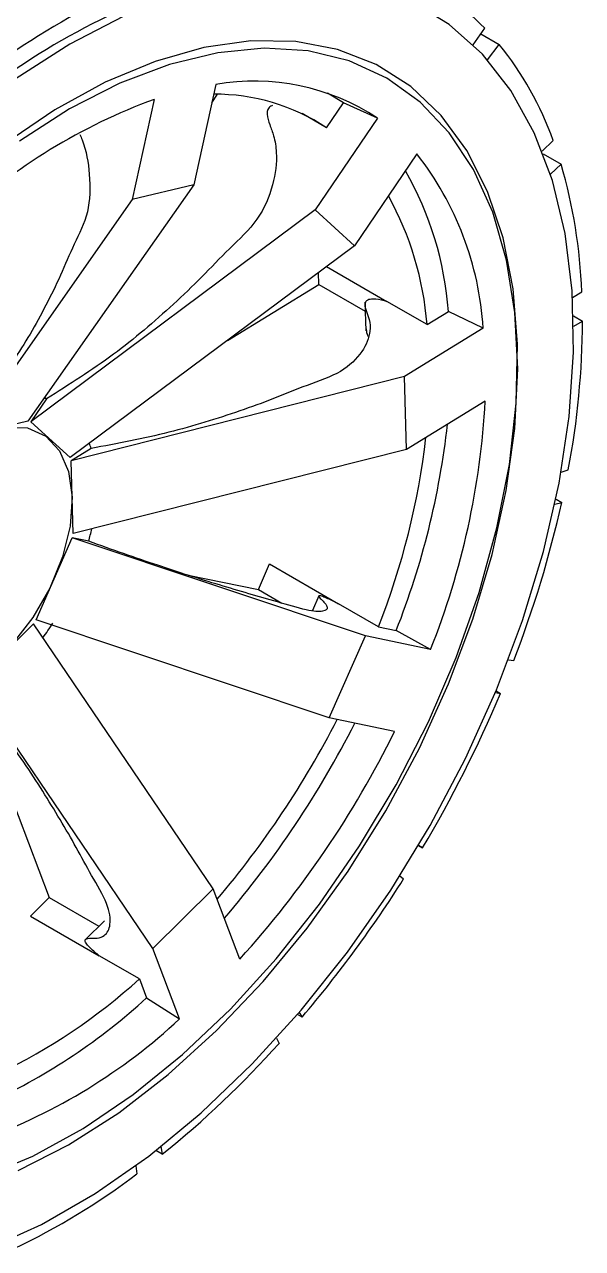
# Model space of a CAD drawing. Header units: millimetres. Extents: x 53 to 380, y 29 to 265.
# Drawn here: x 367.84 to 380.15, y 69.42 to 96.45 of the extents above; entities that cross this region are included whole.
import ezdxf

# ---------------------------------------------------------------- set-up
doc = ezdxf.new("R2010")
doc.units = ezdxf.units.MM

msp = doc.modelspace()

# ---------------------------------------------------------------- linework, layer by layer
at = {"color": 7, "linetype": 'Continuous', "lineweight": 25}
for p, q in [((377.7342, 96.0025), (377.9934, 96.3669)), ((377.9063, 96.2445), (378.3128, 96.0098)), ((378.0541, 95.6676), (378.3128, 96.0098)), ((372.0571, 95.1229), (371.5714, 92.9124)), ((371.9692, 94.723), (372.0956, 94.9091)), ((374.8732, 94.7172), (374.5216, 94.9372)), ((370.699, 94.7946), (370.2133, 92.5842)), ((374.5019, 94.1702), (374.8732, 94.7172)), ((375.6294, 94.3812), (374.8732, 94.7172)), ((374.5019, 94.1702), (373.9619, 94.482)), ((375.6294, 94.3812), (374.254, 92.3555)), ((379.2608, 93.6504), (379.5034, 93.8886)), ((376.4961, 93.5911), (375.1207, 91.5653)), ((379.283, 93.5937), (379.6778, 93.3658)), ((379.441, 93.1482), (379.6778, 93.3658)), ((371.5714, 92.9124), (367.9139, 87.6902)), ((371.5714, 92.9124), (370.2133, 92.5842)), ((370.2133, 92.5842), (366.5559, 87.3619)), ((374.254, 92.3555), (367.9772, 87.677)), ((375.1207, 91.5653), (374.254, 92.3555)), ((375.1207, 91.5653), (368.8439, 86.8869)), ((374.5026, 91.1046), (375.8362, 90.3347)), ((374.3298, 90.7103), (374.3226, 90.9705)), ((372.316, 89.4748), (374.3298, 90.7103)), ((374.3298, 90.7103), (375.3549, 90.1185)), ((379.9324, 90.4186), (380.1349, 90.5476)), ((375.3494, 90.3167), (375.3668, 89.6891)), ((376.7201, 89.8245), (375.8362, 90.3347)), ((376.7201, 89.8245), (377.1898, 90.1126)), ((377.9589, 89.7425), (377.1898, 90.1126)), ((379.9505, 90.0166), (380.1501, 89.9014)), ((377.9589, 89.7425), (376.2192, 88.6752)), ((379.9556, 89.7886), (380.1501, 89.9014)), ((376.2192, 88.6752), (368.8698, 86.8187)), ((376.2636, 87.0685), (376.2192, 88.6752)), ((368.3237, 88.1874), (367.9772, 87.677)), ((368.3237, 88.1874), (368.2799, 88.2127)), ((378.0032, 88.1358), (376.2636, 87.0685)), ((367.9139, 87.6902), (366.5559, 87.3619)), ((368.8439, 86.8869), (367.9772, 87.677)), ((369.3082, 87.0876), (368.8698, 86.8187)), ((376.2636, 87.0685), (368.9142, 85.212)), ((368.9142, 85.212), (368.8698, 86.8187)), ((379.6804, 86.5673), (379.8368, 86.6145)), ((379.5656, 85.97), (379.6916, 85.8973)), ((379.5428, 85.8614), (379.6916, 85.8973)), ((368.0978, 83.3052), (368.8928, 85.1148)), ((369.2555, 85.0395), (368.8928, 85.1148)), ((375.3584, 82.9491), (368.8928, 85.1148)), ((372.9982, 83.9722), (373.2466, 84.5377)), ((373.2466, 84.5377), (374.7669, 83.66)), ((371.4479, 84.294), (372.9982, 83.9722)), ((372.9982, 83.9722), (373.5155, 83.6736)), ((374.3319, 83.8307), (374.1926, 83.5136)), ((375.6508, 83.1498), (374.7669, 83.66)), ((374.5634, 81.1395), (368.0978, 83.3052)), ((366.7067, 81.8949), (368.0373, 83.2162)), ((372.0003, 77.3643), (368.0373, 83.2162)), ((375.6508, 83.1498), (376.0395, 83.0691)), ((376.7979, 82.6502), (376.0395, 83.0691)), ((374.5634, 81.1395), (375.3584, 82.9491)), ((376.7979, 82.6502), (375.3584, 82.9491)), ((378.5163, 82.4178), (378.6332, 82.408)), ((370.6696, 76.0431), (366.7067, 81.8949)), ((378.2282, 81.6958), (378.3393, 81.6779)), ((378.2437, 81.7331), (378.3393, 81.6779)), ((366.7617, 81.442), (368.3835, 77.1752)), ((376.0029, 80.8407), (374.5634, 81.1395)), ((376.6216, 78.2689), (376.532, 78.3206)), ((376.5339, 78.3237), (376.6216, 78.2689)), ((376.1195, 77.6476), (376.2029, 77.585)), ((370.6696, 76.0431), (372.0003, 77.3643)), ((372.5897, 75.8135), (372.0003, 77.3643)), ((368.3835, 77.1752), (367.9676, 76.7624)), ((368.3835, 77.1752), (369.4805, 76.5419)), ((367.9676, 76.7624), (369.4879, 75.8847)), ((369.6002, 76.6608), (369.1844, 76.2479)), ((371.2591, 74.4922), (370.6696, 76.0431)), ((370.3718, 75.3745), (369.4879, 75.8847)), ((370.3718, 75.3745), (370.531, 74.9557)), ((370.531, 74.9557), (371.2591, 74.4922)), ((373.9015, 74.6365), (373.9649, 74.5325)), ((373.9649, 74.5325), (373.8629, 74.5914)), ((373.3965, 74.0642), (373.4553, 73.9503)), ((370.8465, 71.6709), (370.8785, 71.5016)), ((370.8785, 71.5016), (370.7357, 71.584)), ((370.2943, 71.2507), (370.3192, 71.0681))]:
    msp.add_line(p, q, dxfattribs=at)
at = {"color": 7, "linetype": 'Continuous', "lineweight": 25, "flags": 128}
for points in [[(367.0346, 69.4221), (368.2132, 69.9552), (369.3987, 70.6378), (370.5776, 71.4622), (371.7366, 72.4189), (372.8625, 73.4972), (373.9427, 74.6848), (374.9648, 75.9683), (375.9173, 77.3331), (376.7894, 78.7638), (377.5712, 80.2442), (378.2538, 81.7574), (378.8296, 83.2865), (379.2919, 84.8139), (379.6356, 86.3224), (379.8567, 87.795), (379.9528, 89.2149), (379.9228, 90.566), (379.767, 91.8331), (379.4871, 93.0018), (379.0864, 94.0588), (378.5693, 94.9922), (377.9418, 95.7914), (377.211, 96.4473), (376.3851, 96.9525)], [(370.0182, 96.6245), (368.8345, 96.0158)], [(366.9211, 71.0035), (368.0209, 71.4633), (369.1307, 72.0723), (370.2366, 72.8226), (371.3247, 73.705), (372.3813, 74.7083), (373.3931, 75.8199), (374.3474, 77.0257), (375.2322, 78.3107), (376.0364, 79.6587), (376.7498, 81.0528), (377.3635, 82.4753), (377.8698, 83.9085), (378.2623, 85.3342), (378.536, 86.7346), (378.6876, 88.092), (378.7151, 89.3894), (378.6181, 90.6105), (378.3979, 91.7399), (378.0573, 92.7634), (377.6006, 93.6681), (377.0334, 94.4427), (376.3629, 95.0774), (375.5976, 95.5642), (374.7471, 95.897), (373.822, 96.0717), (372.834, 96.086), (371.7956, 95.9397), (370.7197, 95.6348), (369.62, 95.1749), (368.5102, 94.566), (367.4043, 93.8156)], [(368.8345, 96.0158), (367.6507, 95.2613)], [(367.6992, 71.1419), (368.8075, 71.7081), (369.916, 72.4183), (371.0107, 73.2634), (372.0778, 74.2327), (373.104, 75.3142), (374.0763, 76.4941), (374.9825, 77.7578), (375.8112, 79.0892), (376.552, 80.4716), (377.1956, 81.8877), (377.7339, 83.3196), (378.16, 84.7493), (378.4687, 86.1589), (378.6561, 87.5306), (378.7197, 88.8472), (378.6589, 90.0921), (378.4744, 91.2497), (378.1684, 92.3054), (377.7449, 93.2459), (377.2091, 94.0594), (376.5679, 94.7357), (375.8292, 95.2662), (375.0024, 95.6443), (374.0979, 95.8653), (373.1269, 95.9264), (372.1018, 95.8267), (371.0355, 95.5676), (369.9413, 95.1522), (368.833, 94.586)], [(368.833, 94.586), (367.7245, 93.8758)], [(368.2727, 88.2025), (368.2892, 88.1978), (368.3237, 88.1874)], [(367.4367, 87.5605), (367.9069, 87.5407), (368.3063, 87.3627), (368.6134, 87.036), (368.8115, 86.5783), (368.89, 86.0141)], [(368.89, 86.0141), (368.8447, 85.374), (368.678, 84.6925), (368.3989, 84.0062), (368.0225, 83.3522), (367.569, 82.7658)]]:
    msp.add_lwpolyline(points, dxfattribs=at)
at = {"color": 7, "linetype": 'Continuous', "lineweight": 25}
for centre, radius, start, end in [((374.0382, 92.555), 5.4931, 43.94296, 67.21177), ((376.5803, 82.71), 15.9093, 115.59625, 127.02591), ((376.3366, 82.7263), 15.4197, 115.59624, 127.02592), ((372.686, 91.457), 7.2381, 19.63019, 38.97761), ((372.9151, 90.2814), 4.9169, 56.49343, 100.04973), ((372.0435, 90.4571), 4.4532, 56.49267, 90.42659), ((375.0692, 82.8284), 12.7392, 110.0625, 132.9954), ((371.0336, 89.3125), 6.9387, 3.55291, 38.07043), ((368.4878, 90.1045), 11.6555, 2.17846, 16.24861), ((369.8928, 89.5873), 7.3158, 4.11792, 29.76445), ((369.7761, 89.2845), 6.9649, 4.44609, 29.02313), ((362.1516, 89.9588), 17.9986, 349.29167, 359.8172), ((360.7021, 89.0622), 17.3259, 338.27938, 356.93484), ((359.5679, 89.5778), 17.7109, 338.43866, 353.67004), ((359.9775, 89.289), 16.8327, 338.60979, 353.33057), ((367.133, 86.4447), 2.2682, 16.46717, 19.57415), ((356.0412, 91.1662), 24.2302, 338.81021, 347.44051), ((363.9253, 86.4447), 5.5123, 345.23149, 348.17046), ((362.6753, 86.8619), 6.8308, 324.63577, 327.87924), ((352.7136, 92.4534), 27.7991, 329.31952, 337.19345), ((356.2535, 90.5669), 20.7645, 319.69091, 332.88729), ((355.6229, 90.931), 21.8752, 319.46257, 333.06751), ((356.3348, 90.5218), 21.9216, 317.85938, 333.79229), ((353.2823, 92.0428), 27.0995, 319.74816, 327.75721), ((361.6494, 84.979), 12.9741, 295.60975, 312.24423), ((361.3228, 85.024), 13.6441, 295.16425, 312.44498), ((362.5717, 83.8098), 12.7392, 290.06248, 312.9954), ((356.7487, 88.9508), 22.4528, 308.99938, 318.08005), ((360.739, 83.7695), 15.9093, 295.59627, 307.02588)]:
    msp.add_arc(centre, radius, start, end, dxfattribs=at)
for points, knots in [([(373.3121, 94.6639), (373.2995, 94.6591), (373.2714, 94.6483), (373.2333, 94.6174), (373.2057, 94.5737), (373.1929, 94.5242), (373.19, 94.4057), (373.2501, 94.2288), (373.3532, 93.9642), (373.4235, 93.5251), (373.3422, 92.8877), (373.0148, 92.1039), (372.3517, 91.5093), (371.7568, 90.8708), (370.9169, 90.0746), (369.807, 89.1155), (368.8246, 88.5008), (368.3237, 88.1874)], [0, 0, 0, 0, 0.004646, 0.0104223, 0.0157813, 0.0214946, 0.0279649, 0.0589485, 0.0932638, 0.1403246, 0.2260595, 0.320711, 0.4187001, 0.5150921, 0.6104555, 0.8014059, 1, 1, 1, 1]), ([(369.0608, 94.0191), (369.0777, 93.9806), (369.1974, 93.7077), (369.2938, 93.1132), (369.2809, 92.2702), (368.924, 91.6103), (368.6395, 90.9079), (368.2036, 90.0277), (367.5986, 88.9638), (366.989, 88.2717), (366.6783, 87.9188)], [0, 0, 0, 0, 0.0160961, 0.1142203, 0.2225495, 0.3346986, 0.44502, 0.5541638, 0.7727079, 1, 1, 1, 1]), ([(375.8362, 90.3347), (375.7553, 90.3544), (375.6528, 90.3792), (375.5236, 90.3863), (375.464, 90.3821), (375.4146, 90.3687), (375.3793, 90.3451), (375.3593, 90.315), (375.3408, 90.2373), (375.3825, 90.1087), (375.4592, 89.9139), (375.478, 89.6102), (375.3082, 89.2054), (374.8551, 88.7523), (374.0657, 88.4899), (373.3439, 88.1852), (372.3385, 87.8245), (371.022, 87.4092), (369.8868, 87.1962), (369.3082, 87.0876)], [0, 0, 0, 0, 0.02788932, 0.03529537, 0.04122079, 0.0467853, 0.05194718, 0.05745021, 0.06368282, 0.09352795, 0.12658232, 0.17191392, 0.25449844, 0.34567179, 0.44006015, 0.53291026, 0.62476928, 0.80870344, 1, 1, 1, 1]), ([(375.3711, 89.7523), (375.3768, 89.7058), (375.3847, 89.6422), (375.4066, 89.5801), (375.4125, 89.5635)], [0, 0, 0, 0, 0.7322339, 1, 1, 1, 1]), ([(374.7669, 83.66), (374.6899, 83.6975), (374.5924, 83.745), (374.473, 83.7966), (374.419, 83.8179), (374.3757, 83.8321), (374.3467, 83.8375), (374.3327, 83.8349), (374.3271, 83.8154), (374.3839, 83.7558), (374.4824, 83.6603), (374.5436, 83.5497), (374.4468, 83.4765), (374.0972, 83.4947), (373.4119, 83.7058), (372.7946, 83.8769), (371.9256, 84.1368), (370.7793, 84.4966), (369.77, 84.8562), (369.2555, 85.0395)], [0, 0, 0, 0, 0.0278894, 0.0352954, 0.0412207, 0.0467851, 0.0519472, 0.0574502, 0.0636829, 0.0935279, 0.1265823, 0.171914, 0.2544985, 0.3456718, 0.4400601, 0.5329103, 0.6247693, 0.8087034, 1, 1, 1, 1]), ([(369.4879, 75.8847), (369.422, 75.9386), (369.3386, 76.0067), (369.2469, 76.0992), (369.2087, 76.1438), (369.1826, 76.1833), (369.1717, 76.2153), (369.1748, 76.2379), (369.2054, 76.2718), (369.3051, 76.2754), (369.4654, 76.2708), (369.6468, 76.3372), (369.7562, 76.5679), (369.6999, 77.018), (369.3092, 77.6631), (368.988, 78.2701), (368.5051, 79.0988), (367.8412, 80.169), (367.1881, 81.0533), (366.8552, 81.5042)], [0, 0, 0, 0, 0.0278894, 0.0352952, 0.0412208, 0.046785, 0.0519471, 0.0574502, 0.0636828, 0.093528, 0.1265823, 0.1719139, 0.2544984, 0.3456719, 0.4400603, 0.5329104, 0.6247695, 0.8087034, 1, 1, 1, 1])]:
    msp.add_open_spline(points, degree=3, knots=knots, dxfattribs=at)

doc.saveas('drawing.dxf')
